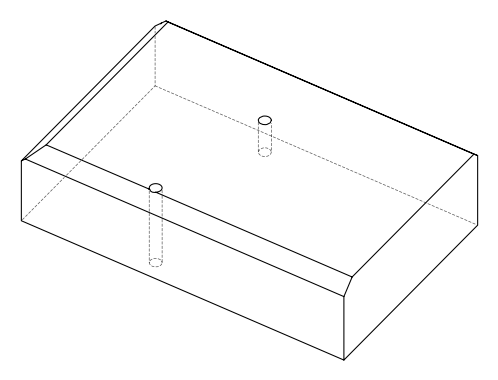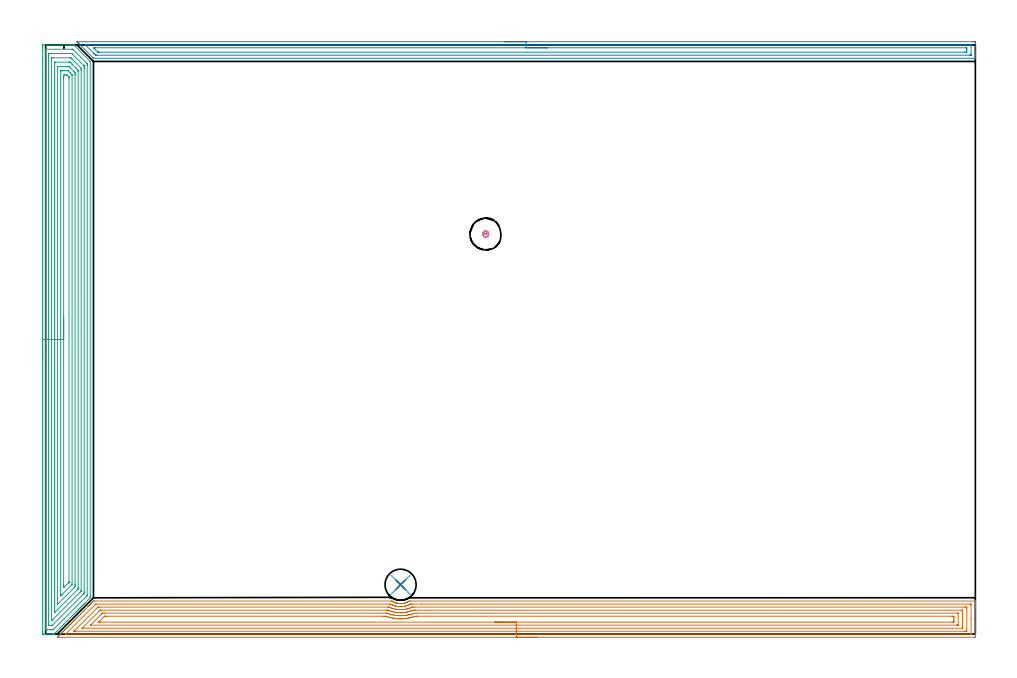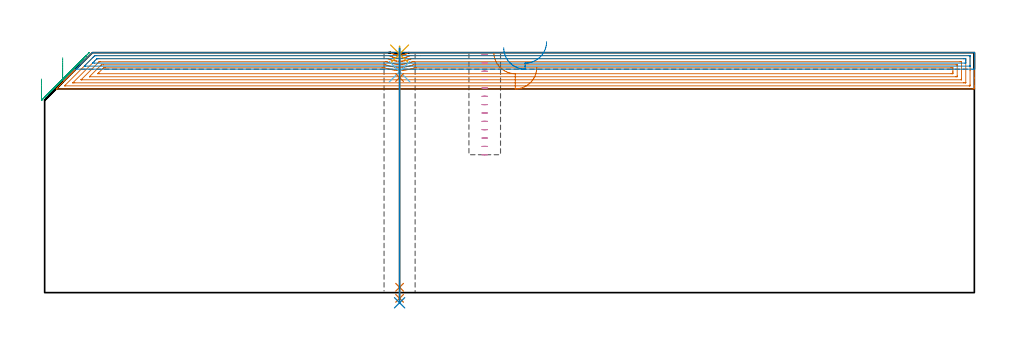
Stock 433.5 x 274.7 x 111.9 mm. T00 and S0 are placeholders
(PLAN: 8 operations, 5 tool changes, 50 min)
(1 AREA_MILL | FG_CHAMFER_SURFACE | UGT0205_001 | 20.53 min | 61679 mm3)
(2 AREA_MILL_1 | FG_CHAMFER_SURFACE_1 | UGT0205_001 | 10.18 min | 12591 mm3)
(3 AREA_MILL_2 | FG_CHAMFER_SURFACE_2 | UGT0205_001 | 17.5 min | 65822 mm3)
(4 MILL_BLIND_HOLE_FROM_SOLID_MATERIAL | STEP1POCKET | UGT0201_130 | Spiral | 0.67 min | 8059 mm3)
(5 SPOT_DRILL | STEP1HOLE | NXT0321_9005460120000 | 0.03 min | 14 mm3)
(6 DRILL_BLIND_HOLE_INTO_CENTER | STEP1HOLE | NXT0301_030 | 0.05 min | 211 mm3)
(7 GUN_DRILL_THROUGH_HOLE | STEP1HOLE | UGT0307_001 | 0.53 min | 2013 mm3)
(8 SPADE_DRILL_TO_ENLARGE_THROUGH_HOLE | STEP1HOLE | UGT0306_005 | 0.48 min | 16199 mm3)
(TOOL UGT0205_001 | Chamfer Mill 20 x 3 x 45 deg. | D20 FL50 Z2)
(TOOL UGT0201_130 | Carbide End Mill 12.0 | D12 FL15 Z4)
(TOOL NXT0321_9005460120000 | NC Spot Drill, 142deg, 12mm, Carbide, Uncoated | D12 PA142 FL30 Z2)
(TOOL NXT0301_030 | Carbide Drill 5.9mm [860.1-0590-018A1-MM 2214] | D5.9 PA140 FL28 Z2)
(TOOL UGT0307_001 | Gun Drill 5 mm | D5 PA130 FL24 Z1)
(TOOL UGT0306_005 | Spade Drill 14.5mm | D14.5 PA132 FL10 Z2)
(OP 1 AREA_MILL)
G17 G21 G94 G90
T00 M6
G54
G17 G0 G90 X229.45 Y-1.5 S1061 M3
G43 Z121.9 H0
Z105.
G94 G1 X229.412 Z104.128 F250.
X229.298 Z103.264
X229.109 Z102.412
X228.847 Z101.58
X228.513 Z100.774
X228.11 Z100.
X227.641 Z99.264
X227.11 Z98.572
X226.521 Z97.929
X225.878 Z97.34
X225.186 Z96.808
X224.45 Z96.34
X223.676 Z95.937
X222.87 Z95.603
X222.038 Z95.341
X221.186 Z95.152
X220.321 Z95.038
X219.45 Z95.
X5.567
X5.543 Y-1.499 Z95.001
X5.417 Y-1.494 Z95.004
X5.456 Y-1.451 Z95.047
X5.567 Y-1.333 Z95.165
X6.014 Y-0.885 Z95.612
X6.396 Y-0.504 Z95.996
X6.521 Y-0.379 Z96.121
X7.068 Y0.17 Z96.665
X7.353 Y0.453 Z96.953
X7.365 Y0.465 Z96.965
X7.952 Y1.055 Z97.55
X8.246 Y1.346 Z97.846
X8.837 Y1.939 Z98.435
X9.157 Y2.257 Z98.757
X9.721 Y2.823 Z99.319
X10.077 Y3.177 Z99.677
X10.606 Y3.708 Z100.204
X11.197 Y4.297 Z100.797
X11.372 Y4.473 Z100.971
X11.49 Y4.592 Z101.089
X12.081 Y5.181 Z101.681
X12.265 Y5.366 Z101.864
X12.375 Y5.476 Z101.973
X12.965 Y6.066 Z102.565
X13.158 Y6.259 Z102.757
X13.259 Y6.36 Z102.858
X13.85 Y6.95 Z103.45
X14.497 Y7.598 Z104.097
X15.39 Y8.491 Z104.99
X16.284 Y9.384 Z105.883
X17.177 Y10.277 Z106.776
X18.07 Y11.17 Z107.669
X19.744 Y12.845 Z109.343
X19.856 Y12.958 Z109.454
X20.201 Y13.301 Z109.801
X20.398 Y13.498 Z109.998
X20.629 Y13.73 Z110.228
X20.749 Y13.851 Z110.347
X20.923 Y14.024 Z110.522
X21.195 Y14.296 Z110.794
X21.364 Y14.467 Z110.961
X21.532 Y14.633 Z111.131
X21.642 Y14.743 Z111.241
X21.806 Y14.909 Z111.403
X21.97 Y15.071 Z111.569
X22.088 Y15.189 Z111.687
X22.251 Y15.351 Z111.846
X22.289 Y15.386 Z111.878
X22.31 Y15.403 Z111.892
X22.981 Y15.4 Z111.9
X161.404
X161.475 Y15.403 Z111.896
X161.524 Y15.38 Z111.875
X161.718 Y15.261 Z111.761
X161.76 Y15.235 Z111.735
X161.975 Y15.12 Z111.62
X162.204 Y14.999 Z111.496
X162.295 Y14.956 Z111.452
X162.394 Y14.909 Z111.407
X162.49 Y14.864 Z111.362
X162.593 Y14.817 Z111.312
X162.655 Y14.788 Z111.283
X162.72 Y14.761 Z111.257
X162.891 Y14.693 Z111.188
X163.084 Y14.614 Z111.112
X163.093 Y14.611 Z111.108
X163.188 Y14.58 Z111.077
X163.319 Y14.538 Z111.036
X163.549 Y14.472 Z110.97
X163.796 Y14.413 Z110.912
X163.995 Y14.368 Z110.864
X164.082 Y14.353 Z110.847
X164.262 Y14.319 Z110.817
X164.419 Y14.291 Z110.788
X164.444 Y14.287 Z110.783
X164.89 Y14.236 Z110.729
X164.975 Y14.231 Z110.723
X165.014 Y14.228 Z110.721
X165.154 Y14.22 Z110.709
X165.338 Y14.206 Z110.699
X165.41 Y14.205
X165.486 Y14.206 Z110.696
X165.575 Y14.207
X165.674 Y14.206 Z110.7
X165.786 Y14.21 Z110.706
X166.03 Y14.229 Z110.729
X166.233 Y14.245 Z110.745
X166.681 Y14.305 Z110.805
X167.127 Y14.392 Z110.889
X167.52 Y14.491 Z110.991
X167.909 Y14.61 Z111.109
X167.92 Y14.614 Z111.113
X168.021 Y14.654 Z111.151
X168.1 Y14.688 Z111.183
X168.406 Y14.815 Z111.314
X168.472 Y14.843 Z111.342
X168.547 Y14.88 Z111.377
X168.916 Y15.056 Z111.555
X169.336 Y15.294 Z111.793
X169.44 Y15.355 Z111.854
X169.507 Y15.394 Z111.892
X170.333 Y15.4 Z111.9
X433.333
X433.49 Y15.397 Z111.888
X433.492 Y15.382 Z111.873
X433.5 Y15.032 Z111.532
Y14.686 Z111.186
Y14.024 Z110.519
Y12.809 Z109.306
Y12.256 Z108.75
Y3.551 Z100.048
Y-0.124 Z96.373
Y-0.401 Z96.096
X433.495 Y-1.009 Z95.489
X433.491 Y-1.492 Z95.006
X433.377 Y-1.494 Z95.004
X432.886 Y-1.5 Z95.
X219.45
Y-0.086 Z96.414
X9.586 Y-0.085 Z96.415
X9.546
X9.285 Y-0.076 Z96.424
X9.317 Y-0.041 Z96.459
X9.406 Y0.054 Z96.554
X9.499 Y0.149 Z96.649
X9.586 Y0.236 Z96.736
X22.981 Y13.631 Z110.131
X23.181 Y13.827 Z110.327
X23.285 Y13.924 Z110.424
X23.346 Y13.979 Z110.479
X23.914 Y13.986 Z110.486
X160.509 Y13.985 Z110.485
X160.549
X160.759 Y13.979 Z110.479
X161.048 Y13.844 Z110.344
X161.402 Y13.681 Z110.181
X161.637 Y13.576 Z110.076
X162.013 Y13.42 Z109.92
X162.295 Y13.315 Z109.815
X162.348 Y13.297 Z109.797
X162.392 Y13.283 Z109.783
X162.884 Y13.14 Z109.64
X163.188 Y13.067 Z109.567
X163.283 Y13.046 Z109.546
X164.082 Y12.901 Z109.401
X164.356 Y12.869 Z109.369
X164.975 Y12.813 Z109.313
X165.323 Y12.795 Z109.295
X165.868 Y12.802 Z109.302
X166.186 Y12.825 Z109.325
X166.761 Y12.884 Z109.384
X166.989 Y12.914 Z109.414
X167.654 Y13.033 Z109.533
X167.743 Y13.051 Z109.551
X168.106 Y13.14 Z109.64
X168.547 Y13.272 Z109.772
X168.872 Y13.378 Z109.878
X169.105 Y13.471 Z109.971
X169.44 Y13.612 Z110.112
X169.726 Y13.741 Z110.241
X169.971 Y13.855 Z110.355
X170.133 Y13.932 Z110.432
X170.23 Y13.978 Z110.478
X170.333 Y13.984 Z110.484
X170.373 Y13.985 Z110.485
X171.226 Y13.986 Z110.486
X175.272
X431.1 Y13.985 Z110.485
X431.141 Y13.984 Z110.484
X431.49 Y13.973 Z110.473
X431.493 Y13.865 Z110.365
X431.499 Y13.63 Z110.13
X431.5 Y6.996 Z103.496
X431.499 Y0.365 Z96.865
X431.492 Y-0.032 Z96.468
X431.49 Y-0.079 Z96.421
X431.472 Y-0.081 Z96.419
X431.42 Y-0.083 Z96.417
X431.314 Y-0.085 Z96.415
X431.1 Y-0.086 Z96.414
X219.45
Y1.328 Z97.828
X14.051 Y1.329 Z97.829
X13.476 Y1.33 Z97.83
X13.182 Y1.333 Z97.833
X13.158 Y1.335 Z97.835
X13.149 Y1.34 Z97.84
X13.151 Y1.346 Z97.846
X13.158 Y1.358 Z97.858
X24.056 Y12.256 Z108.756
X24.297 Y12.489 Z108.989
X24.364 Y12.553 Z109.053
X24.455 Y12.565 Z109.065
X24.767 Y12.568 Z109.068
X25.342 Y12.571 Z109.071
X159.616
X159.903 Y12.569 Z109.069
X160.047 Y12.567 Z109.067
X160.116 Y12.564 Z109.064
X160.243 Y12.52 Z109.02
X160.509 Y12.406 Z108.906
X160.868 Y12.256 Z108.756
X161.402 Y12.055 Z108.555
X161.702 Y11.959 Z108.459
X162.295 Y11.793 Z108.293
X162.899 Y11.659 Z108.159
X163.188 Y11.603 Z108.103
X163.557 Y11.537 Z108.037
X163.975 Y11.477 Z107.977
X164.082 Y11.466 Z107.966
X164.956 Y11.39 Z107.89
X164.975 Y11.389 Z107.889
X165.42 Y11.382 Z107.882
X165.859 Y11.38 Z107.88
X165.868 Y11.381 Z107.881
X166.297 Y11.411 Z107.911
X166.689 Y11.443 Z107.943
X166.761 Y11.451 Z107.951
X167.48 Y11.543 Z108.043
X167.654 Y11.573 Z108.073
X168.235 Y11.68 Z108.18
X168.547 Y11.754 Z108.254
X168.947 Y11.86 Z108.36
X169.44 Y12.006 Z108.506
X169.63 Y12.068 Z108.568
X170.14 Y12.256 Z108.756
X170.277 Y12.311 Z108.811
X170.333 Y12.335 Z108.835
X170.666 Y12.48 Z108.98
X170.792 Y12.534 Z109.034
X170.847 Y12.556 Z109.056
X170.913 Y12.565 Z109.065
X171.226 Y12.568 Z109.068
X171.801 Y12.571 Z109.071
X428.421
X428.997 Y12.57 Z109.07
X429.314 Y12.567 Z109.067
X429.419 Y12.564 Z109.064
X429.49 Y12.556 Z109.056
X429.494 Y12.44 Z108.94
X429.498 Y12.256 Z108.756
X429.5 Y12.072 Z108.572
X429.499 Y1.461 Z97.961
X429.496 Y1.399 Z97.899
X429.49 Y1.351 Z97.851
X429.485 Y1.335 Z97.835
X429.472 Y1.334 Z97.834
X429.314 Y1.331 Z97.831
X428.74 Y1.329 Z97.829
X428.421
X219.45 Y1.328 Z97.828
Y2.743 Z99.243
X17.407
X17.116 Y2.744 Z99.244
X17.017 Y2.747 Z99.247
X17.006 Y2.749 Z99.249
Y2.75 Z99.25
X17.022 Y2.77 Z99.27
X17.053 Y2.804 Z99.304
X17.132 Y2.883 Z99.383
X24.767 Y10.519 Z107.019
X25.198 Y10.945 Z107.445
X25.356 Y11.098 Z107.598
X25.412 Y11.15 Z107.65
X25.492 Y11.153 Z107.653
X25.66 Y11.155 Z107.655
X25.877 Y11.157 Z107.657
X158.94
X159.278 Y11.155 Z107.655
X159.447 Y11.153 Z107.653
X159.529 Y11.15 Z107.65
X159.616 Y11.122 Z107.622
X160.024 Y10.968 Z107.468
X160.509 Y10.789 Z107.289
X161.363 Y10.526 Z107.026
X161.402 Y10.515 Z107.015
X161.505 Y10.487 Z106.987
X162.295 Y10.311 Z106.811
X162.52 Y10.265 Z106.765
X163.188 Y10.147 Z106.647
X163.587 Y10.093 Z106.593
X164.082 Y10.044 Z106.544
X164.57 Y10.004 Z106.504
X164.975 Y9.98 Z106.48
X165.499 Y9.968 Z106.468
X165.868 Y9.973 Z106.473
X166.364 Y9.996 Z106.496
X166.761 Y10.028 Z106.528
X167.181 Y10.071 Z106.571
X167.654 Y10.129 Z106.629
X167.972 Y10.172 Z106.672
X168.547 Y10.276 Z106.776
X168.726 Y10.309 Z106.809
X169.44 Y10.473 Z106.973
X169.451 Y10.476 Z106.976
X169.493 Y10.487 Z106.987
X170.139 Y10.679 Z107.179
X170.333 Y10.74 Z107.24
X170.802 Y10.907 Z107.407
X171.226 Y11.067 Z107.567
X171.448 Y11.151 Z107.651
X172.119 Y11.156 Z107.656
X172.336 Y11.157 Z107.657
X426.851
X427.387 Y11.156 Z107.656
X427.442 Y11.154 Z107.654
X427.479 Y11.151 Z107.651
X427.49 Y11.146 Z107.646
X427.492 Y11.125 Z107.625
X427.497 Y10.922 Z107.422
X427.5 Y10.515 Z107.015
Y3.413 Z99.913
X427.496 Y2.985 Z99.485
X427.492 Y2.771 Z99.271
X427.49 Y2.75 Z99.25
X427.467 Y2.748 Z99.248
X427.408 Y2.745 Z99.245
X427.311 Y2.743 Z99.243
X219.45
Y4.157 Z100.657
X21.054
X20.959 Y4.158 Z100.658
X20.885 Y4.162 Z100.662
X20.875 Y4.164 Z100.664
X20.877 Y4.168 Z100.668
X20.9 Y4.197 Z100.697
X20.996 Y4.297 Z100.797
X25.983 Y9.284 Z105.784
X26.306 Y9.603 Z106.103
X26.432 Y9.723 Z106.223
X26.452 Y9.736 Z106.236
X26.483 Y9.739 Z106.239
X26.553 Y9.741 Z106.241
X27.305 Y9.743 Z106.243
X27.447
X158.723 Y9.742 Z106.242
X158.865 Y9.741 Z106.241
X158.958 Y9.737 Z106.237
X159.024 Y9.733 Z106.233
X159.616 Y9.521 Z106.021
X159.742 Y9.478 Z105.978
X160.509 Y9.253 Z105.753
X160.993 Y9.124 Z105.624
X161.402 Y9.03 Z105.53
X162.139 Y8.873 Z105.373
X162.295 Y8.845 Z105.345
X163.051 Y8.719 Z105.219
X163.188 Y8.7 Z105.2
X163.21 Y8.698 Z105.198
X164.082 Y8.617 Z105.117
X164.194 Y8.608 Z105.108
X164.975 Y8.565 Z105.065
X165.134 Y8.56 Z105.06
X165.868 Y8.558 Z105.058
X166.025 Y8.563 Z105.063
X166.761 Y8.602 Z105.102
X166.87 Y8.61 Z105.11
X167.654 Y8.687 Z105.187
X167.682 Y8.69 Z105.19
X167.913 Y8.719 Z105.219
X168.466 Y8.799 Z105.299
X168.547 Y8.812 Z105.312
X169.218 Y8.939 Z105.439
X169.44 Y8.987 Z105.487
X169.941 Y9.107 Z105.607
X170.333 Y9.209 Z105.709
X170.641 Y9.297 Z105.797
X171.226 Y9.473 Z105.973
X171.325 Y9.505 Z106.005
X171.607 Y9.603 Z106.103
X171.984 Y9.737 Z106.237
X173.012 Y9.743 Z106.243
X424.991 Y9.742 Z106.242
X425.274 Y9.739 Z106.239
X425.461 Y9.736 Z106.236
X425.492 Y9.731 Z106.231
X425.494 Y9.721 Z106.221
X425.497 Y9.695 Z106.195
X425.499 Y9.603 Z106.103
X425.5 Y4.537 Z101.037
X425.498 Y4.297 Z100.797
X425.496 Y4.217 Z100.717
X425.491 Y4.177 Z100.677
X425.488 Y4.164 Z100.664
X425.415 Y4.162 Z100.662
X425.132 Y4.158 Z100.658
X424.99 Y4.157 Z100.657
X424.849
X219.45
Y5.571 Z102.071
X25.66
X25.265 Y5.573 Z102.073
X24.821 Y5.577 Z102.077
X24.767 Y5.578 Z102.078
X24.762 Y5.603 Z102.103
X24.767 Y5.616 Z102.116
X24.992 Y5.843 Z102.343
X25.213 Y6.066 Z102.566
X27.214 Y8.065 Z104.565
X27.447 Y8.294 Z104.794
X27.477 Y8.318 Z104.818
X27.498 Y8.322 Z104.822
X27.545 Y8.326 Z104.826
X27.643 Y8.328 Z104.828
X27.84 Y8.329 Z104.829
X28.34
X157.331
X157.83 Y8.328 Z104.828
X158.227 Y8.325 Z104.825
X158.471 Y8.322 Z104.822
X158.723 Y8.247 Z104.747
X159.407 Y8.041 Z104.541
X159.616 Y7.981 Z104.481
X160.142 Y7.834 Z104.334
X160.509 Y7.743 Z104.243
X160.63 Y7.715 Z104.215
X161.402 Y7.555 Z104.055
X161.754 Y7.486 Z103.986
X162.295 Y7.397 Z103.897
X162.818 Y7.317 Z103.817
X163.188 Y7.278 Z103.778
X163.811 Y7.218 Z103.718
X164.082 Y7.198 Z103.698
X164.765 Y7.157 Z103.657
X164.975 Y7.15 Z103.65
X165.673 Y7.143 Z103.643
X165.868 Y7.144 Z103.644
X166.536 Y7.172 Z103.672
X166.761 Y7.186 Z103.686
X167.366 Y7.235 Z103.735
X167.654 Y7.263 Z103.763
X168.171 Y7.322 Z103.822
X168.547 Y7.372 Z103.872
X168.955 Y7.43 Z103.93
X169.44 Y7.517 Z104.017
X169.709 Y7.568 Z104.068
X170.333 Y7.704 Z104.204
X170.439 Y7.729 Z104.229
X170.866 Y7.834 Z104.334
X171.148 Y7.911 Z104.411
X171.226 Y7.933 Z104.433
X171.835 Y8.116 Z104.616
X172.119 Y8.202 Z104.702
X172.518 Y8.323 Z104.823
X173.012 Y8.326 Z104.826
X173.406 Y8.328 Z104.828
X422.564 Y8.329 Z104.829
X423.063 Y8.326 Z104.826
X423.463 Y8.322 Z104.822
X423.49 Y8.32 Z104.82
X423.496 Y8.29 Z104.79
X423.499 Y7.834 Z104.334
X423.5 Y7.402 Z103.902
Y6.517 Z103.017
X423.498 Y6.066 Z102.566
X423.495 Y5.638 Z102.138
X423.49 Y5.578 Z102.078
X423.437 Y5.576 Z102.076
X423.313 Y5.573 Z102.073
X423.063 Y5.572 Z102.072
X422.669 Y5.571 Z102.071
X219.45
X218.578 Z102.109
X217.713 Z102.223
X216.862 Z102.412
X216.03 Z102.674
X215.224 Z103.008
X214.45 Z103.411
X213.714 Z103.88
X213.022 Z104.411
X212.379 Z105.
X211.789 Z105.643
X211.258 Z106.335
X210.79 Z107.071
X210.387 Z107.845
X210.053 Z108.651
X209.791 Z109.483
X209.602 Z110.335
X209.488 Z111.2
X209.45 Z112.071
G0 Z121.9
M5
M2
(OP 2 AREA_MILL_1)
G17 G21 G94 G90
T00 M6
G54
G17 G0 G90 X214.05 Y276.2 S1061 M3
G43 Z121.9 H0
Z114.2
G94 G1 X214.088 Z113.328 F250.
X214.202 Z112.464
X214.391 Z111.612
X214.653 Z110.78
X214.987 Z109.974
X215.39 Z109.2
X215.859 Z108.464
X216.39 Z107.772
X216.979 Z107.129
X217.622 Z106.54
X218.314 Z106.008
X219.05 Z105.54
X219.824 Z105.137
X220.63 Z104.803
X221.462 Z104.541
X222.314 Z104.352
X223.178 Z104.238
X224.05 Z104.2
X432.869 Y276.199 Z104.201
X433.226 Y276.197 Z104.202
X433.49 Y276.193 Z104.204
X433.5 Y275.848 Z104.55
Y271.476 Z108.919
Y270.087 Z110.309
Y269.727 Z110.668
Y268.79 Z111.61
X433.497 Y268.642 Z111.75
X433.49 Y268.502 Z111.888
X433.316 Y268.5 Z111.9
X22.386
X22.306 Y268.504 Z111.89
X22.258 Y268.544 Z111.852
X21.981 Y268.819 Z111.581
X16.262 Y274.536 Z105.86
X16.126 Y274.673 Z105.724
X15.967 Y274.832 Z105.565
X15.825 Y274.973 Z105.422
X15.679 Y275.121 Z105.277
X15.539 Y275.26 Z105.138
X15.387 Y275.41 Z104.985
X15.231 Y275.568 Z104.83
X15.111 Y275.688 Z104.71
X14.95 Y275.848 Z104.547
X14.784 Y276.015 Z104.383
X14.682 Y276.116 Z104.279
X14.61 Y276.189 Z104.203
X14.696 Y276.196 Z104.201
X14.739 Y276.199
X224.05 Y276.2 Z104.2
Y274.786 Z105.614
X431.272 Y274.785 Z105.615
X431.438 Y274.783 Z105.617
X431.479 Y274.781 Z105.619
X431.49 Y274.778 Z105.622
X431.493 Y274.767 Z105.633
X431.497 Y274.732 Z105.668
X431.5 Y274.563 Z105.837
X431.499 Y270.191 Z110.209
X431.496 Y270.054 Z110.346
X431.491 Y269.945 Z110.455
X431.488 Y269.92 Z110.48
X431.474 Y269.919 Z110.481
X431.431 Y269.917 Z110.483
X431.08 Y269.915 Z110.485
X430.888 Y269.914 Z110.486
X23.983
X23.631 Y269.916 Z110.484
X23.456 Y269.919 Z110.481
X23.37 Y269.921 Z110.479
X23.329 Y269.932 Z110.468
X23.28 Y269.975 Z110.425
X22.649 Y270.601 Z109.799
X22.386 Y270.864 Z109.536
X18.809 Y274.441 Z105.959
X18.523 Y274.731 Z105.669
X18.495 Y274.762 Z105.638
X18.484 Y274.778 Z105.622
X18.49 Y274.78 Z105.62
X18.594 Y274.783 Z105.617
X18.809 Y274.785 Z105.615
X19. Y274.786 Z105.614
X224.05
Y273.372 Z107.028
X429.141 Y273.371 Z107.029
X429.291 Y273.37 Z107.03
X429.441 Y273.367 Z107.033
X429.478 Y273.365 Z107.035
X429.49 Y273.345 Z107.055
X429.495 Y273.292 Z107.108
X429.498 Y273.224 Z107.176
X429.5 Y273.021 Z107.379
Y272.35 Z108.05
Y272.147 Z108.253
X429.493 Y271.476 Z108.924
X429.49 Y271.374 Z109.026
X429.483 Y271.335 Z109.065
X429.438 Y271.333 Z109.067
X429.291 Y271.331 Z109.069
X428.548 Y271.329 Z109.071
X428.397 Y271.328 Z109.072
X24.918 Y271.329 Z109.071
X24.617 Y271.332 Z109.068
X24.417 Y271.335 Z109.065
X24.371 Y271.34 Z109.06
X24.357 Y271.349 Z109.051
X24.329 Y271.373 Z109.027
X24.224 Y271.476 Z108.924
X24.174 Y271.525 Z108.875
X23.28 Y272.419 Z107.981
X22.479 Y273.224 Z107.176
X22.386 Y273.324 Z107.076
X22.366 Y273.365 Z107.035
X23.28 Y273.371 Z107.029
X224.05 Y273.372 Z107.028
X224.922 Z107.066
X225.787 Z107.18
X226.638 Z107.369
X227.47 Z107.632
X228.276 Z107.965
X229.05 Z108.368
X229.786 Z108.837
X230.478 Z109.368
X231.121 Z109.957
X231.71 Z110.601
X232.242 Z111.293
X232.71 Z112.028
X233.113 Z112.802
X233.447 Z113.608
X233.709 Z114.44
X233.898 Z115.292
X234.012 Z116.157
X234.05 Z117.028
G0 Z121.9
M5
M2
(OP 3 AREA_MILL_2)
G17 G21 G94 G90
T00 M6
G54
G17 G0 G90 X-1.5 Y127.35 S1061 M3
G43 Z121.9 H0
Z99.6
G94 G1 Y127.388 Z98.728 F250.
Y127.502 Z97.864
Y127.691 Z97.012
Y127.953 Z96.18
Y128.287 Z95.374
Y128.69 Z94.6
Y129.158 Z93.864
Y129.69 Z93.172
Y130.279 Z92.529
Y130.922 Z91.94
Y131.614 Z91.409
Y132.35 Z90.94
Y133.124 Z90.537
Y133.93 Z90.203
Y134.762 Z89.941
Y135.614 Z89.752
Y136.478 Z89.638
Y137.35 Z89.6
Y274.078
X-1.496 Y274.455 Z89.603
X-1.492 Y274.69 Z89.606
X-1.253 Y274.7 Z89.845
X9.65 Z100.745
X11.075 Z102.171
X11.422 Z102.518
X12.118 Z103.217
X12.751 Z103.851
X12.848 Y274.699 Z103.947
X13.107 Y274.69 Z104.203
X13.36 Y274.441 Z104.457
X20.726 Y267.074 Z111.825
X20.766 Y267.032 Z111.865
X20.795 Y266.995 Z111.89
X20.8 Y266.929 Z111.9
Y17.601
X20.797 Y16.905 Z111.888
X20.737 Y16.835 Z111.833
X18.645 Y14.744 Z109.743
X18.511 Y14.609 Z109.607
X18.375 Y14.474 Z109.473
X18.206 Y14.305 Z109.303
X18.068 Y14.166 Z109.164
X17.928 Y14.027 Z109.026
X17.766 Y13.865 Z108.864
X17.625 Y13.723 Z108.721
X17.481 Y13.58 Z108.579
X17.327 Y13.426 Z108.425
X17.182 Y13.28 Z108.277
X17.034 Y13.133 Z108.132
X16.888 Y12.987 Z107.985
X16.739 Y12.837 Z107.834
X16.587 Y12.686 Z107.685
X16.448 Y12.547 Z107.546
X16.296 Y12.393 Z107.391
X16.141 Y12.24 Z107.238
X16.009 Y12.108 Z107.107
X15.853 Y11.95 Z106.948
X15.694 Y11.793 Z106.792
X15.57 Y11.669 Z106.667
X15.41 Y11.507 Z106.505
X15.247 Y11.346 Z106.345
X15.13 Y11.229 Z106.228
X14.967 Y11.064 Z106.061
X14.279 Y10.379 Z105.379
X13.907 Y10.005 Z105.003
X13.362 Y9.462 Z104.462
X13.014 Y9.112 Z104.11
X12.445 Y8.545 Z103.545
X11.718 Y7.817 Z102.817
X9.945 Y6.045 Z101.044
X8.544 Y4.644 Z99.643
X7.65 Y3.75 Z98.749
X6.757 Y2.856 Z97.856
X5.417 Y1.516 Z96.515
X4.969 Y1.069 Z96.068
X4.523 Y0.622 Z95.621
X4.074 Y0.175 Z95.173
X3.9 Y0.01 Z94.999
X3.89 Y0.007 Z94.99
X3.543 Y0. Z94.642
X3.257 Z94.356
X2.561 Z93.656
X1.327 Z92.424
X0.789 Z91.883
X0.172 Z91.267
X-0.983 Y0.001 Z90.113
X-1.199 Y0.003 Z89.898
X-1.491 Y0.009 Z89.605
X-1.494 Y0.108 Z89.603
X-1.498 Y0.622 Z89.602
X-1.5 Y1.143 Z89.6
Y137.35
X-0.086 Z91.014
Y272.279
X-0.084 Y272.511 Z91.016
X-0.082 Y272.621 Z91.018
X-0.079 Y272.673 Z91.021
X-0.073 Y272.69 Z91.027
X-0.023 Y272.692 Z91.077
X0.384 Y272.699 Z91.484
X12.308 Z103.408
X12.444 Y272.698 Z103.544
X12.552 Y272.694 Z103.652
X12.623 Y272.69 Z103.723
X12.679 Y272.659 Z103.779
X13.058 Y272.291 Z104.158
X18.511 Y266.839 Z109.611
X19.311 Y266.035 Z110.411
X19.365 Y265.974 Z110.465
X19.379 Y265.948 Z110.479
X19.381 Y265.924 Z110.481
X19.384 Y265.814 Z110.484
X19.385 Y265.594 Z110.485
X19.386 Y265.153 Z110.486
Y18.507
X19.381 Y18.054 Z110.481
X19.379 Y17.949 Z110.479
X19.323 Y17.885 Z110.423
X19.222 Y17.778 Z110.322
X19.051 Y17.601 Z110.151
X3.859 Y2.41 Z94.959
X3.65 Y2.205 Z94.75
X3.447 Y2.01 Z94.547
X2.965 Y2.003 Z94.065
X2.561 Y2.001 Z93.661
X2.081 Y2. Z93.181
X0.789 Z91.889
X0.308 Y2.001 Z91.408
X0.051 Y2.004 Z91.151
X-0.063 Y2.009 Z91.037
X-0.079 Y2.011 Z91.021
X-0.081 Y2.03 Z91.019
X-0.084 Y2.081 Z91.016
X-0.085 Y2.187 Z91.015
X-0.086 Y2.398 Z91.014
Y137.35
X1.328 Z92.428
X1.329 Y269.61 Z92.429
X1.33 Y269.958 Z92.43
X1.333 Y270.503 Z92.433
X1.335 Y270.669 Z92.435
X1.489 Y270.691 Z92.589
X1.675 Y270.695 Z92.775
X2.366 Y270.7 Z93.466
X2.561 Z93.661
X11.227 Z102.327
X11.422 Y270.698 Z102.522
X12.123 Y270.69 Z103.223
X12.218 Y270.671 Z103.318
X12.308 Y270.587 Z103.408
X12.396 Y270.503 Z103.496
X17.625 Y265.275 Z108.725
X17.758 Y265.141 Z108.858
X17.893 Y264.997 Z108.993
X17.965 Y264.918 Z109.065
X17.967 Y264.879 Z109.067
X17.969 Y264.794 Z109.069
X17.971 Y264.248 Z109.071
Y263.898
Y19.933
X17.97 Y19.389 Z109.07
X17.967 Y19.044 Z109.067
X17.965 Y18.993 Z109.065
X17.946 Y18.957 Z109.046
X17.561 Y18.56 Z108.661
X3.197 Y4.197 Z94.297
X3.068 Y4.071 Z94.168
X3.021 Y4.028 Z94.121
X3.001 Y4.012 Z94.101
X2.951 Y4.009 Z94.051
X2.755 Y4.001 Z93.855
X1.675 Z92.775
X1.48 Y4.003 Z92.58
X1.35 Y4.008 Z92.45
X1.334 Y4.011 Z92.434
X1.332 Y4.016 Z92.432
X1.33 Y4.038 Z92.43
X1.329 Y4.08 Z92.429
Y4.197
X1.328 Y137.35 Z92.428
X2.743 Z93.843
Y267.822
X2.744 Y268.531 Z93.844
X2.747 Y268.634 Z93.847
X2.749 Y268.687 Z93.849
X2.795 Y268.69 Z93.895
X3.012 Y268.696 Z94.112
X3.447 Y268.7 Z94.547
X11.438 Z102.538
X11.656 Y268.698 Z102.756
X11.71 Y268.695 Z102.81
X11.735 Y268.69 Z102.835
X11.782 Y268.657 Z102.882
X11.991 Y268.455 Z103.091
X12.308 Y268.142 Z103.408
X15.853 Y264.598 Z106.953
X16.201 Y264.248 Z107.301
X16.55 Y263.887 Z107.65
X16.555 Y263.539 Z107.655
X16.557 Y263.354 Z107.657
Y262.644
Y20.466
X16.556 Y20.282 Z107.656
X16.553 Y20.105 Z107.653
X16.55 Y20.021 Z107.65
X16.501 Y19.961 Z107.601
X16.338 Y19.793 Z107.438
X15.94 Y19.389 Z107.04
X2.993 Y6.442 Z94.093
X2.915 Y6.366 Z94.015
X2.822 Y6.279 Z93.922
X2.75 Y6.214 Z93.85
X2.747 Y6.33 Z93.847
X2.743 Y6.694 Z93.843
Y137.35
X4.157 Z95.257
X4.158 Y266.035 Z95.258
X4.159 Y266.211 Z95.259
X4.164 Y266.391 Z95.264
X4.175 Y266.69 Z95.275
X4.333 Y266.694 Z95.433
X4.561 Y266.699 Z95.661
X10.763 Y266.7 Z101.863
X11.093 Y266.697 Z102.193
X11.257 Y266.692 Z102.357
X11.296 Y266.69 Z102.396
X11.342 Y266.65 Z102.442
X11.422 Y266.575 Z102.522
X11.967 Y266.035 Z103.067
X12.308 Y265.694 Z103.408
X14.081 Y263.921 Z105.181
X14.647 Y263.354 Z105.747
X14.967 Y263.03 Z106.067
X15.105 Y262.885 Z106.205
X15.136 Y262.847 Z106.236
X15.139 Y262.757 Z106.239
X15.141 Y262.638 Z106.241
X15.143 Y262.46 Z106.243
Y262.283
Y21.892
X15.14 Y21.176 Z106.24
X15.138 Y21.088 Z106.238
X15.136 Y21.048 Z106.236
X15.116 Y21.025 Z106.216
X14.967 Y20.868 Z106.067
X14.676 Y20.575 Z105.776
X14.384 Y20.282 Z105.484
X4.443 Y10.342 Z95.543
X4.333 Y10.235 Z95.433
X4.221 Y10.13 Z95.321
X4.164 Y10.079 Z95.264
X4.161 Y10.156 Z95.261
X4.159 Y10.274 Z95.259
X4.157 Y10.452 Z95.257
Y10.63
Y137.35
X5.571 Z96.671
Y264.248
X5.572 Y264.517 Z96.672
X5.574 Y264.652 Z96.674
X5.577 Y264.683 Z96.677
X5.579 Y264.69 Z96.679
X5.594 Y264.693 Z96.694
X5.659 Y264.699 Z96.759
X10.088 Y264.7 Z101.188
X10.536 Y264.699 Z101.636
X10.686 Y264.698 Z101.786
X10.805 Y264.693 Z101.905
X10.841 Y264.69 Z101.941
X10.867 Y264.673 Z101.967
X10.916 Y264.628 Z102.016
X11.304 Y264.248 Z102.404
X13.194 Y262.357 Z104.294
X13.586 Y261.959 Z104.686
X13.683 Y261.857 Z104.783
X13.722 Y261.807 Z104.822
X13.724 Y261.746 Z104.824
X13.726 Y261.567 Z104.826
X13.728 Y261.028 Z104.828
X13.729 Y260.673 Z104.829
X13.728 Y23.318 Z104.828
X13.727 Y22.963 Z104.827
X13.722 Y22.431 Z104.822
X13.715 Y22.07 Z104.815
X13.012 Y21.36 Z104.112
X5.644 Y13.992 Z96.744
X5.583 Y13.941 Z96.683
X5.578 Y13.964 Z96.678
X5.575 Y14.027 Z96.675
X5.573 Y14.146 Z96.673
X5.571 Y14.566 Z96.671
Y14.921
Y137.35
X6.985 Z98.085
Y262.467
X6.992 Y262.69 Z98.092
X7.641 Y262.699 Z98.741
X10.299 Y262.7 Z101.399
X10.358 Y262.696 Z101.458
X10.386 Y262.69 Z101.486
X10.428 Y262.663 Z101.528
X10.536 Y262.564 Z101.636
X10.642 Y262.46 Z101.742
X11.422 Y261.681 Z102.522
X11.536 Y261.567 Z102.636
X12.308 Y260.782 Z103.408
X12.314 Y260.673 Z103.414
X12.315 Y260.667 Z103.415
Y23.857
X12.308 Y23.118 Z103.408
X12.235 Y23.037 Z103.335
X12.166 Y22.963 Z103.266
X7.698 Y18.495 Z98.798
X7.341 Y18.143 Z98.441
X6.992 Y17.801 Z98.092
X6.985 Y18.495 Z98.085
Y18.501
Y137.35
X8.4 Z99.5
Y259.253
Y259.779
X8.402 Y260.144 Z99.502
X8.407 Y260.673 Z99.507
X8.739 Y260.699 Z99.839
X8.764 Z99.864
X9.624 Z100.724
X9.65 Y260.698 Z100.75
X9.968 Y260.673 Z101.068
X10.536 Y260.112 Z101.636
X10.869 Y259.779 Z101.969
X10.89 Y259.751 Z101.99
X10.894 Y259.732 Z101.994
X10.898 Y259.687 Z101.998
X10.9 Y259.596 Z102.
Y24.384
X10.899 Y24.252 Z101.999
X10.896 Y24.187 Z101.996
X10.894 Y24.158 Z101.994
X10.878 Y24.137 Z101.978
X10.61 Y23.857 Z101.71
X10.573 Y23.82 Z101.673
X8.793 Y22.041 Z99.893
X8.764 Y22.015 Z99.864
X8.407 Y21.72 Z99.507
X8.403 Y22.07 Z99.503
X8.401 Y22.436 Z99.501
X8.4 Y22.963 Z99.5
Y23.331
Y137.35
Y138.222 Z99.538
Y139.086 Z99.651
Y139.938 Z99.84
Y140.77 Z100.103
Y141.576 Z100.436
Y142.35 Z100.839
Y143.086 Z101.308
Y143.778 Z101.839
Y144.421 Z102.428
Y145.01 Z103.072
Y145.542 Z103.764
Y146.01 Z104.5
Y146.413 Z105.273
Y146.747 Z106.079
Y147.009 Z106.911
Y147.198 Z107.763
Y147.312 Z108.628
Y147.35 Z109.5
G0 Z121.9
M5
M2
(OP 4 MILL_BLIND_HOLE_FROM_SOLID_MATERIAL)
G17 G21 G94 G90
T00 M6
G54
G17 G0 G90 X205.2 Y186.5 S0 M3
G43 Z121.9 H0
Z111.008
G94 G3 X205.875 Y187.175 R0.675 F250.
X205.2 Y187.85 R0.675
X203.85 Y186.5 R1.35
X205.2 Y187.85 R-1.35
X204.525 Y187.175 R0.675
X205.2 Y186.5 R0.675
G0 Z107.115
G3 X205.875 Y187.175 R0.675
X205.2 Y187.85 R0.675
X203.85 Y186.5 R1.35
X205.2 Y187.85 R-1.35
X204.525 Y187.175 R0.675
X205.2 Y186.5 R0.675
G0 Z103.223
G3 X205.875 Y187.175 R0.675
X205.2 Y187.85 R0.675
X203.85 Y186.5 R1.35
X205.2 Y187.85 R-1.35
X204.525 Y187.175 R0.675
X205.2 Y186.5 R0.675
G0 Z99.331
G3 X205.875 Y187.175 R0.675
X205.2 Y187.85 R0.675
X203.85 Y186.5 R1.35
X205.2 Y187.85 R-1.35
X204.525 Y187.175 R0.675
X205.2 Y186.5 R0.675
G0 Z95.438
G3 X205.875 Y187.175 R0.675
X205.2 Y187.85 R0.675
X203.85 Y186.5 R1.35
X205.2 Y187.85 R-1.35
X204.525 Y187.175 R0.675
X205.2 Y186.5 R0.675
G0 Z91.546
G3 X205.875 Y187.175 R0.675
X205.2 Y187.85 R0.675
X203.85 Y186.5 R1.35
X205.2 Y187.85 R-1.35
X204.525 Y187.175 R0.675
X205.2 Y186.5 R0.675
G0 Z87.654
G3 X205.875 Y187.175 R0.675
X205.2 Y187.85 R0.675
X203.85 Y186.5 R1.35
X205.2 Y187.85 R-1.35
X204.525 Y187.175 R0.675
X205.2 Y186.5 R0.675
G0 Z83.762
G3 X205.875 Y187.175 R0.675
X205.2 Y187.85 R0.675
X203.85 Y186.5 R1.35
X205.2 Y187.85 R-1.35
X204.525 Y187.175 R0.675
X205.2 Y186.5 R0.675
G0 Z79.869
G3 X205.875 Y187.175 R0.675
X205.2 Y187.85 R0.675
X203.85 Y186.5 R1.35
X205.2 Y187.85 R-1.35
X204.525 Y187.175 R0.675
X205.2 Y186.5 R0.675
G0 Z75.977
G3 X205.875 Y187.175 R0.675
X205.2 Y187.85 R0.675
X203.85 Y186.5 R1.35
X205.2 Y187.85 R-1.35
X204.525 Y187.175 R0.675
X205.2 Y186.5 R0.675
G0 Z72.085
G3 X205.875 Y187.175 R0.675
X205.2 Y187.85 R0.675
X203.85 Y186.5 R1.35
X205.2 Y187.85 R-1.35
X204.525 Y187.175 R0.675
X205.2 Y186.5 R0.675
G0 Z68.192
G3 X205.875 Y187.175 R0.675
X205.2 Y187.85 R0.675
X203.85 Y186.5 R1.35
X205.2 Y187.85 R-1.35
X204.525 Y187.175 R0.675
X205.2 Y186.5 R0.675
G0 Z64.3
G3 X205.875 Y187.175 R0.675
X205.2 Y187.85 R0.675
X203.85 Y186.5 R1.35
X205.2 Y187.85 R-1.35
X204.525 Y187.175 R0.675
X205.2 Y186.5 R0.675
G0 Z121.9
M5
M2
(OP 5 SPOT_DRILL)
G17 G21 G94 G90
T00 M6
G54
G17 G0 G90 X165.5 Y23. S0 M3
G43 Z121.9 H0
G94 G81 G98 Z111.272 F250. R114.9
G80
M5
M2
(OP 6 DRILL_BLIND_HOLE_INTO_CENTER)
G17 G21 G94 G90
T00 M6
G54
G17 G0 G90 X165.5 Y23. S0 M3
G43 Z121.9 H1
G94 G81 G98 Z103.05 F250. R113.9
G80
M5
M2
(OP 7 GUN_DRILL_THROUGH_HOLE)
G17 G21 G94 G90
T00 M6
G54
G17 G0 G90 X165.5 Y23. M8
G43 Z121.9 H0
Z111.625
S716 M3
G94 G1 Z100.294 F125. M26
G4 X.084
Z2.5 F250.
G4 X.084
Z-2.666 F125.
G4 X.084
M5
M9
G0 Z111.625
Z121.9
M2
(OP 8 SPADE_DRILL_TO_ENLARGE_THROUGH_HOLE)
G17 G21 G94 G90
T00 M6
G54
G17 G0 G90 X165.5 Y23. S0 M3
G43 Z121.9 H0
G94 G73 G98 Z-4.728 F250. Q12.959 R113.9
G80
M5
M2
